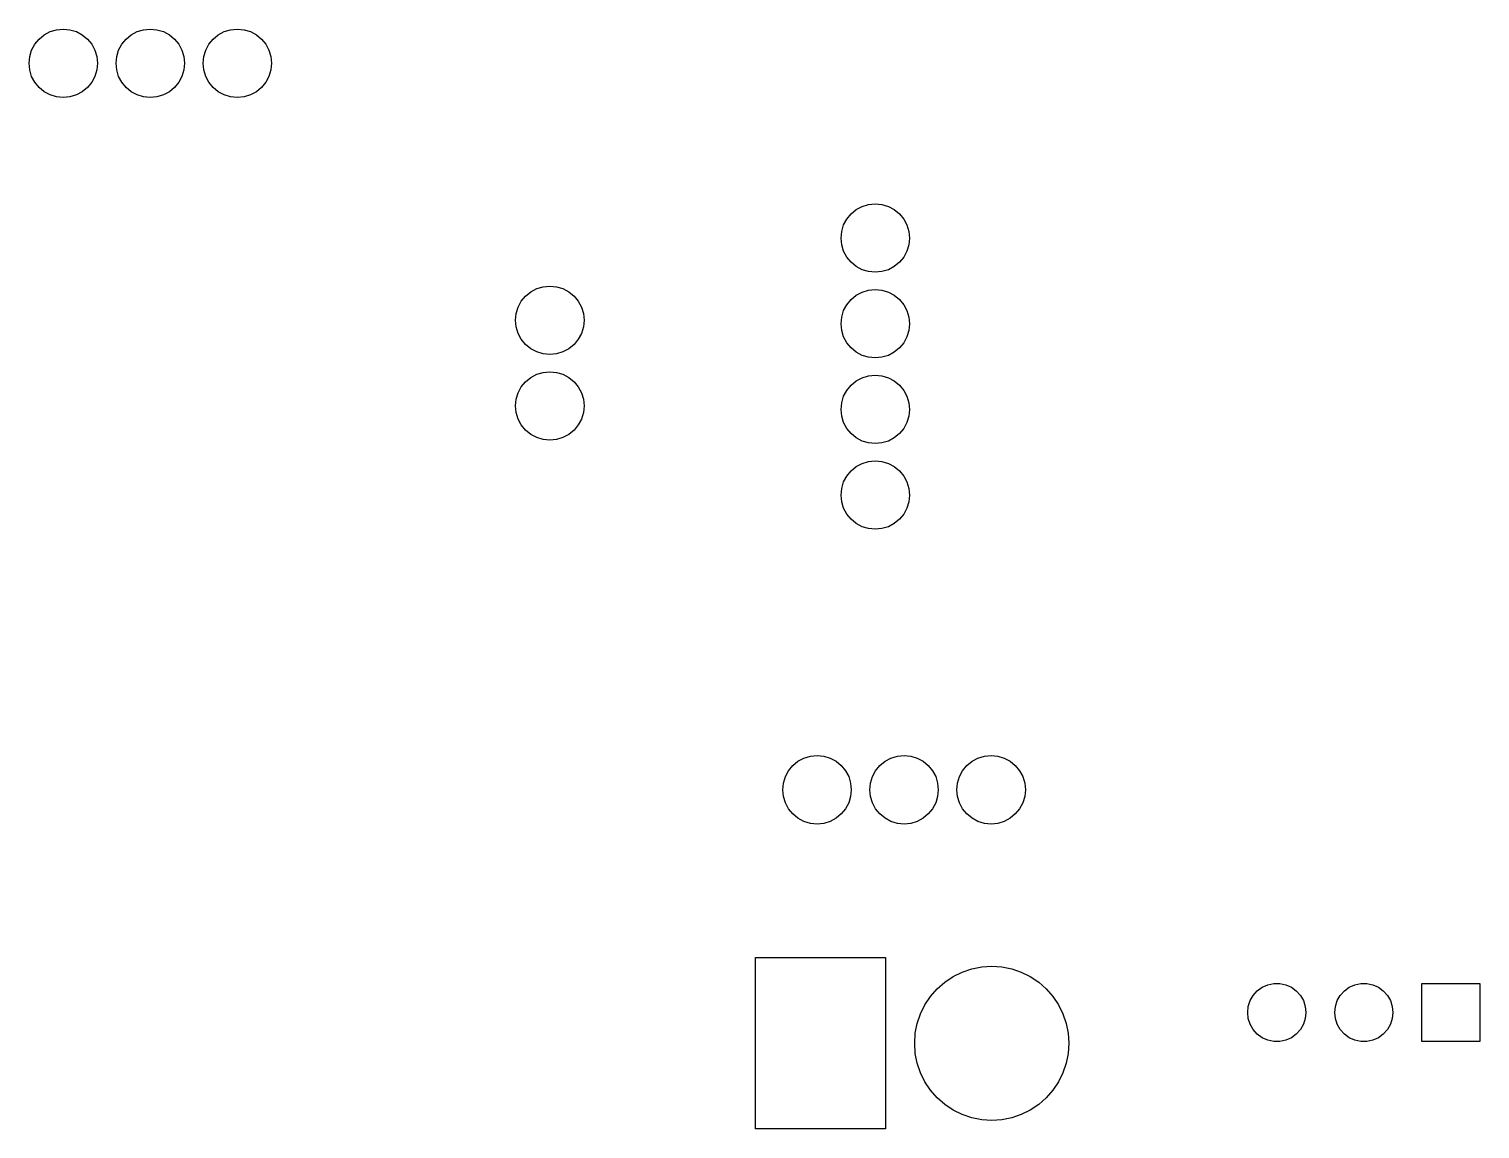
# Model space of a CAD drawing. Extents: x 62 to 248, y -139 to -64.
# Drawn here: x 156 to 198.35, y -104.4 to -72.3 of the extents above; entities that cross this region are included whole.
import ezdxf

# ---------------------------------------------------------------- set-up
doc = ezdxf.new("R2010")
doc.units = 0
doc.layers.add('BLACK', color=7, linetype='CONTINUOUS')

msp = doc.modelspace()

# ---------------------------------------------------------------- linework, layer by layer
at = {"layer": 'BLACK', "linetype": 'CONTINUOUS'}
for p, q in [((156.44443, -72.46853), (156.617317, -72.37612)), ((156.617317, -72.37612), (156.80491, -72.319215)), ((156.80491, -72.319215), (157, -72.3)), ((157, -72.3), (157.19509, -72.319215)), ((157.19509, -72.319215), (157.382683, -72.37612)), ((157.382683, -72.37612), (157.55557, -72.46853)), ((158.98443, -72.46853), (159.157317, -72.37612)), ((159.157317, -72.37612), (159.34491, -72.319215)), ((159.34491, -72.319215), (159.54, -72.3)), ((159.54, -72.3), (159.73509, -72.319215)), ((159.73509, -72.319215), (159.922683, -72.37612)), ((159.922683, -72.37612), (160.09557, -72.46853)), ((161.52443, -72.46853), (161.697317, -72.37612)), ((161.697317, -72.37612), (161.88491, -72.319215)), ((161.88491, -72.319215), (162.08, -72.3)), ((162.08, -72.3), (162.27509, -72.319215)), ((162.27509, -72.319215), (162.462683, -72.37612)), ((162.462683, -72.37612), (162.63557, -72.46853)), ((156.07612, -72.917317), (156.16853, -72.74443)), ((156.16853, -72.74443), (156.292893, -72.592893)), ((156.292893, -72.592893), (156.44443, -72.46853)), ((157.55557, -72.46853), (157.707107, -72.592893)), ((157.707107, -72.592893), (157.83147, -72.74443)), ((157.83147, -72.74443), (157.92388, -72.917317)), ((158.61612, -72.917317), (158.70853, -72.74443)), ((158.70853, -72.74443), (158.832893, -72.592893)), ((158.832893, -72.592893), (158.98443, -72.46853)), ((160.09557, -72.46853), (160.247107, -72.592893)), ((160.247107, -72.592893), (160.37147, -72.74443)), ((160.37147, -72.74443), (160.46388, -72.917317)), ((161.15612, -72.917317), (161.24853, -72.74443)), ((161.24853, -72.74443), (161.372893, -72.592893)), ((161.372893, -72.592893), (161.52443, -72.46853)), ((162.63557, -72.46853), (162.787107, -72.592893)), ((162.787107, -72.592893), (162.91147, -72.74443)), ((162.91147, -72.74443), (163.00388, -72.917317)), ((156, -73.3), (156.019215, -73.10491)), ((156.019215, -73.10491), (156.07612, -72.917317)), ((157.92388, -72.917317), (157.980785, -73.10491)), ((157.980785, -73.10491), (158, -73.3)), ((158.54, -73.3), (158.559215, -73.10491)), ((158.559215, -73.10491), (158.61612, -72.917317)), ((160.46388, -72.917317), (160.520785, -73.10491)), ((160.520785, -73.10491), (160.54, -73.3)), ((161.08, -73.3), (161.099215, -73.10491)), ((161.099215, -73.10491), (161.15612, -72.917317)), ((163.00388, -72.917317), (163.060785, -73.10491)), ((163.060785, -73.10491), (163.08, -73.3)), ((156.019215, -73.49509), (156, -73.3)), ((156.07612, -73.682683), (156.019215, -73.49509)), ((156.16853, -73.85557), (156.07612, -73.682683)), ((157.92388, -73.682683), (157.83147, -73.85557)), ((157.980785, -73.49509), (157.92388, -73.682683)), ((158, -73.3), (157.980785, -73.49509)), ((158.559215, -73.49509), (158.54, -73.3)), ((158.61612, -73.682683), (158.559215, -73.49509)), ((158.70853, -73.85557), (158.61612, -73.682683)), ((160.46388, -73.682683), (160.37147, -73.85557)), ((160.520785, -73.49509), (160.46388, -73.682683)), ((160.54, -73.3), (160.520785, -73.49509)), ((161.099215, -73.49509), (161.08, -73.3)), ((161.15612, -73.682683), (161.099215, -73.49509)), ((161.24853, -73.85557), (161.15612, -73.682683)), ((163.00388, -73.682683), (162.91147, -73.85557)), ((163.060785, -73.49509), (163.00388, -73.682683)), ((163.08, -73.3), (163.060785, -73.49509)), ((156.292893, -74.007107), (156.16853, -73.85557)), ((156.44443, -74.13147), (156.292893, -74.007107)), ((157.707107, -74.007107), (157.55557, -74.13147)), ((157.83147, -73.85557), (157.707107, -74.007107)), ((158.832893, -74.007107), (158.70853, -73.85557)), ((158.98443, -74.13147), (158.832893, -74.007107)), ((160.247107, -74.007107), (160.09557, -74.13147)), ((160.37147, -73.85557), (160.247107, -74.007107)), ((161.372893, -74.007107), (161.24853, -73.85557)), ((161.52443, -74.13147), (161.372893, -74.007107)), ((162.787107, -74.007107), (162.63557, -74.13147)), ((162.91147, -73.85557), (162.787107, -74.007107)), ((156.617317, -74.22388), (156.44443, -74.13147)), ((156.80491, -74.280785), (156.617317, -74.22388)), ((157, -74.3), (156.80491, -74.280785)), ((157.19509, -74.280785), (157, -74.3)), ((157.382683, -74.22388), (157.19509, -74.280785)), ((157.55557, -74.13147), (157.382683, -74.22388)), ((159.157317, -74.22388), (158.98443, -74.13147)), ((159.34491, -74.280785), (159.157317, -74.22388)), ((159.54, -74.3), (159.34491, -74.280785)), ((159.73509, -74.280785), (159.54, -74.3)), ((159.922683, -74.22388), (159.73509, -74.280785)), ((160.09557, -74.13147), (159.922683, -74.22388)), ((161.697317, -74.22388), (161.52443, -74.13147)), ((161.88491, -74.280785), (161.697317, -74.22388)), ((162.08, -74.3), (161.88491, -74.280785)), ((162.27509, -74.280785), (162.08, -74.3)), ((162.462683, -74.22388), (162.27509, -74.280785)), ((162.63557, -74.13147), (162.462683, -74.22388)), ((180.14443, -77.56853), (180.317317, -77.47612)), ((180.317317, -77.47612), (180.50491, -77.419215)), ((180.50491, -77.419215), (180.7, -77.4)), ((180.7, -77.4), (180.89509, -77.419215)), ((180.89509, -77.419215), (181.082683, -77.47612)), ((181.082683, -77.47612), (181.25557, -77.56853)), ((179.77612, -78.017317), (179.86853, -77.84443)), ((179.86853, -77.84443), (179.992893, -77.692893)), ((179.992893, -77.692893), (180.14443, -77.56853)), ((181.25557, -77.56853), (181.407107, -77.692893)), ((181.407107, -77.692893), (181.53147, -77.84443)), ((181.53147, -77.84443), (181.62388, -78.017317)), ((179.7, -78.4), (179.719215, -78.20491)), ((179.719215, -78.20491), (179.77612, -78.017317)), ((181.62388, -78.017317), (181.680785, -78.20491)), ((181.680785, -78.20491), (181.7, -78.4)), ((179.719215, -78.59509), (179.7, -78.4)), ((179.77612, -78.782683), (179.719215, -78.59509)), ((181.680785, -78.59509), (181.62388, -78.782683)), ((181.7, -78.4), (181.680785, -78.59509)), ((179.86853, -78.95557), (179.77612, -78.782683)), ((179.992893, -79.107107), (179.86853, -78.95557)), ((180.14443, -79.23147), (179.992893, -79.107107)), ((181.407107, -79.107107), (181.25557, -79.23147)), ((181.53147, -78.95557), (181.407107, -79.107107)), ((181.62388, -78.782683), (181.53147, -78.95557)), ((180.317317, -79.32388), (180.14443, -79.23147)), ((180.50491, -79.380785), (180.317317, -79.32388)), ((180.7, -79.4), (180.50491, -79.380785)), ((180.89509, -79.380785), (180.7, -79.4)), ((181.082683, -79.32388), (180.89509, -79.380785)), ((181.25557, -79.23147), (181.082683, -79.32388)), ((170.492893, -80.092893), (170.64443, -79.96853)), ((170.64443, -79.96853), (170.817317, -79.87612)), ((170.817317, -79.87612), (171.00491, -79.819215)), ((171.00491, -79.819215), (171.2, -79.8)), ((171.2, -79.8), (171.39509, -79.819215)), ((171.39509, -79.819215), (171.582683, -79.87612)), ((171.582683, -79.87612), (171.75557, -79.96853)), ((171.75557, -79.96853), (171.907107, -80.092893)), ((180.14443, -80.06853), (180.317317, -79.97612)), ((180.317317, -79.97612), (180.50491, -79.919215)), ((180.50491, -79.919215), (180.7, -79.9)), ((180.7, -79.9), (180.89509, -79.919215)), ((180.89509, -79.919215), (181.082683, -79.97612)), ((181.082683, -79.97612), (181.25557, -80.06853)), ((170.219215, -80.60491), (170.27612, -80.417317)), ((170.27612, -80.417317), (170.36853, -80.24443)), ((170.36853, -80.24443), (170.492893, -80.092893)), ((171.907107, -80.092893), (172.03147, -80.24443)), ((172.03147, -80.24443), (172.12388, -80.417317)), ((172.12388, -80.417317), (172.180785, -80.60491)), ((179.77612, -80.517317), (179.86853, -80.34443)), ((179.86853, -80.34443), (179.992893, -80.192893)), ((179.992893, -80.192893), (180.14443, -80.06853)), ((181.25557, -80.06853), (181.407107, -80.192893)), ((181.407107, -80.192893), (181.53147, -80.34443)), ((181.53147, -80.34443), (181.62388, -80.517317)), ((170.2, -80.8), (170.219215, -80.60491)), ((170.219215, -80.99509), (170.2, -80.8)), ((172.180785, -80.60491), (172.2, -80.8)), ((172.2, -80.8), (172.180785, -80.99509)), ((179.7, -80.9), (179.719215, -80.70491)), ((179.719215, -80.70491), (179.77612, -80.517317)), ((181.62388, -80.517317), (181.680785, -80.70491)), ((181.680785, -80.70491), (181.7, -80.9)), ((170.27612, -81.182683), (170.219215, -80.99509)), ((170.36853, -81.35557), (170.27612, -81.182683)), ((172.12388, -81.182683), (172.03147, -81.35557)), ((172.180785, -80.99509), (172.12388, -81.182683)), ((179.719215, -81.09509), (179.7, -80.9)), ((179.77612, -81.282683), (179.719215, -81.09509)), ((179.86853, -81.45557), (179.77612, -81.282683)), ((181.62388, -81.282683), (181.53147, -81.45557)), ((181.680785, -81.09509), (181.62388, -81.282683)), ((181.7, -80.9), (181.680785, -81.09509)), ((170.492893, -81.507107), (170.36853, -81.35557)), ((170.64443, -81.63147), (170.492893, -81.507107)), ((170.817317, -81.72388), (170.64443, -81.63147)), ((171.00491, -81.780785), (170.817317, -81.72388)), ((171.582683, -81.72388), (171.39509, -81.780785)), ((171.75557, -81.63147), (171.582683, -81.72388)), ((171.907107, -81.507107), (171.75557, -81.63147)), ((172.03147, -81.35557), (171.907107, -81.507107)), ((179.992893, -81.607107), (179.86853, -81.45557)), ((180.14443, -81.73147), (179.992893, -81.607107)), ((180.317317, -81.82388), (180.14443, -81.73147)), ((181.25557, -81.73147), (181.082683, -81.82388)), ((181.407107, -81.607107), (181.25557, -81.73147)), ((181.53147, -81.45557), (181.407107, -81.607107)), ((171.2, -81.8), (171.00491, -81.780785)), ((171.39509, -81.780785), (171.2, -81.8)), ((180.50491, -81.880785), (180.317317, -81.82388)), ((180.7, -81.9), (180.50491, -81.880785)), ((180.89509, -81.880785), (180.7, -81.9)), ((181.082683, -81.82388), (180.89509, -81.880785)), ((170.492893, -82.592893), (170.64443, -82.46853)), ((170.64443, -82.46853), (170.817317, -82.37612)), ((170.817317, -82.37612), (171.00491, -82.319215)), ((171.00491, -82.319215), (171.2, -82.3)), ((171.2, -82.3), (171.39509, -82.319215)), ((171.39509, -82.319215), (171.582683, -82.37612)), ((171.582683, -82.37612), (171.75557, -82.46853)), ((171.75557, -82.46853), (171.907107, -82.592893)), ((179.992893, -82.692893), (180.14443, -82.56853)), ((180.14443, -82.56853), (180.317317, -82.47612)), ((180.317317, -82.47612), (180.50491, -82.419215)), ((180.50491, -82.419215), (180.7, -82.4)), ((180.7, -82.4), (180.89509, -82.419215)), ((180.89509, -82.419215), (181.082683, -82.47612)), ((181.082683, -82.47612), (181.25557, -82.56853)), ((181.25557, -82.56853), (181.407107, -82.692893)), ((170.219215, -83.10491), (170.27612, -82.917317)), ((170.27612, -82.917317), (170.36853, -82.74443)), ((170.36853, -82.74443), (170.492893, -82.592893)), ((171.907107, -82.592893), (172.03147, -82.74443)), ((172.03147, -82.74443), (172.12388, -82.917317)), ((172.12388, -82.917317), (172.180785, -83.10491)), ((179.77612, -83.017317), (179.86853, -82.84443)), ((179.86853, -82.84443), (179.992893, -82.692893)), ((181.407107, -82.692893), (181.53147, -82.84443)), ((181.53147, -82.84443), (181.62388, -83.017317)), ((170.2, -83.3), (170.219215, -83.10491)), ((170.219215, -83.49509), (170.2, -83.3)), ((172.180785, -83.10491), (172.2, -83.3)), ((172.2, -83.3), (172.180785, -83.49509)), ((179.7, -83.4), (179.719215, -83.20491)), ((179.719215, -83.59509), (179.7, -83.4)), ((179.719215, -83.20491), (179.77612, -83.017317)), ((181.62388, -83.017317), (181.680785, -83.20491)), ((181.680785, -83.20491), (181.7, -83.4)), ((181.7, -83.4), (181.680785, -83.59509)), ((170.27612, -83.682683), (170.219215, -83.49509)), ((170.36853, -83.85557), (170.27612, -83.682683)), ((172.12388, -83.682683), (172.03147, -83.85557)), ((172.180785, -83.49509), (172.12388, -83.682683)), ((179.77612, -83.782683), (179.719215, -83.59509)), ((179.86853, -83.95557), (179.77612, -83.782683)), ((181.62388, -83.782683), (181.53147, -83.95557)), ((181.680785, -83.59509), (181.62388, -83.782683)), ((170.492893, -84.007107), (170.36853, -83.85557)), ((170.64443, -84.13147), (170.492893, -84.007107)), ((170.817317, -84.22388), (170.64443, -84.13147)), ((171.00491, -84.280785), (170.817317, -84.22388)), ((171.582683, -84.22388), (171.39509, -84.280785)), ((171.75557, -84.13147), (171.582683, -84.22388)), ((171.907107, -84.007107), (171.75557, -84.13147)), ((172.03147, -83.85557), (171.907107, -84.007107)), ((179.992893, -84.107107), (179.86853, -83.95557)), ((180.14443, -84.23147), (179.992893, -84.107107)), ((180.317317, -84.32388), (180.14443, -84.23147)), ((181.25557, -84.23147), (181.082683, -84.32388)), ((181.407107, -84.107107), (181.25557, -84.23147)), ((181.53147, -83.95557), (181.407107, -84.107107)), ((171.2, -84.3), (171.00491, -84.280785)), ((171.39509, -84.280785), (171.2, -84.3)), ((180.50491, -84.380785), (180.317317, -84.32388)), ((180.7, -84.4), (180.50491, -84.380785)), ((180.89509, -84.380785), (180.7, -84.4)), ((181.082683, -84.32388), (180.89509, -84.380785)), ((179.992893, -85.192893), (180.14443, -85.06853)), ((180.14443, -85.06853), (180.317317, -84.97612)), ((180.317317, -84.97612), (180.50491, -84.919215)), ((180.50491, -84.919215), (180.7, -84.9)), ((180.7, -84.9), (180.89509, -84.919215)), ((180.89509, -84.919215), (181.082683, -84.97612)), ((181.082683, -84.97612), (181.25557, -85.06853)), ((181.25557, -85.06853), (181.407107, -85.192893)), ((179.719215, -85.70491), (179.77612, -85.517317)), ((179.77612, -85.517317), (179.86853, -85.34443)), ((179.86853, -85.34443), (179.992893, -85.192893)), ((181.407107, -85.192893), (181.53147, -85.34443)), ((181.53147, -85.34443), (181.62388, -85.517317)), ((181.62388, -85.517317), (181.680785, -85.70491)), ((179.7, -85.9), (179.719215, -85.70491)), ((179.719215, -86.09509), (179.7, -85.9)), ((181.680785, -85.70491), (181.7, -85.9)), ((181.7, -85.9), (181.680785, -86.09509)), ((179.77612, -86.282683), (179.719215, -86.09509)), ((179.86853, -86.45557), (179.77612, -86.282683)), ((181.62388, -86.282683), (181.53147, -86.45557)), ((181.680785, -86.09509), (181.62388, -86.282683)), ((179.992893, -86.607107), (179.86853, -86.45557)), ((180.14443, -86.73147), (179.992893, -86.607107)), ((180.317317, -86.82388), (180.14443, -86.73147)), ((181.25557, -86.73147), (181.082683, -86.82388)), ((181.407107, -86.607107), (181.25557, -86.73147)), ((181.53147, -86.45557), (181.407107, -86.607107)), ((180.50491, -86.880785), (180.317317, -86.82388)), ((180.7, -86.9), (180.50491, -86.880785)), ((180.89509, -86.880785), (180.7, -86.9)), ((181.082683, -86.82388), (180.89509, -86.880785)), ((178.44443, -93.66853), (178.617317, -93.57612)), ((178.617317, -93.57612), (178.80491, -93.519215)), ((178.80491, -93.519215), (179, -93.5)), ((179, -93.5), (179.19509, -93.519215)), ((179.19509, -93.519215), (179.382683, -93.57612)), ((179.382683, -93.57612), (179.55557, -93.66853)), ((180.98443, -93.66853), (181.157317, -93.57612)), ((181.157317, -93.57612), (181.34491, -93.519215)), ((181.34491, -93.519215), (181.54, -93.5)), ((181.54, -93.5), (181.73509, -93.519215)), ((181.73509, -93.519215), (181.922683, -93.57612)), ((181.922683, -93.57612), (182.09557, -93.66853)), ((183.52443, -93.66853), (183.697317, -93.57612)), ((183.697317, -93.57612), (183.88491, -93.519215)), ((183.88491, -93.519215), (184.08, -93.5)), ((184.08, -93.5), (184.27509, -93.519215)), ((184.27509, -93.519215), (184.462683, -93.57612)), ((184.462683, -93.57612), (184.63557, -93.66853)), ((178.07612, -94.117317), (178.16853, -93.94443)), ((178.16853, -93.94443), (178.292893, -93.792893)), ((178.292893, -93.792893), (178.44443, -93.66853)), ((179.55557, -93.66853), (179.707107, -93.792893)), ((179.707107, -93.792893), (179.83147, -93.94443)), ((179.83147, -93.94443), (179.92388, -94.117317)), ((180.61612, -94.117317), (180.70853, -93.94443)), ((180.70853, -93.94443), (180.832893, -93.792893)), ((180.832893, -93.792893), (180.98443, -93.66853)), ((182.09557, -93.66853), (182.247107, -93.792893)), ((182.247107, -93.792893), (182.37147, -93.94443)), ((182.37147, -93.94443), (182.46388, -94.117317)), ((183.15612, -94.117317), (183.24853, -93.94443)), ((183.24853, -93.94443), (183.372893, -93.792893)), ((183.372893, -93.792893), (183.52443, -93.66853)), ((184.63557, -93.66853), (184.787107, -93.792893)), ((184.787107, -93.792893), (184.91147, -93.94443)), ((184.91147, -93.94443), (185.00388, -94.117317)), ((178, -94.5), (178.019215, -94.30491)), ((178.019215, -94.30491), (178.07612, -94.117317)), ((179.92388, -94.117317), (179.980785, -94.30491)), ((179.980785, -94.30491), (180, -94.5)), ((180.54, -94.5), (180.559215, -94.30491)), ((180.559215, -94.30491), (180.61612, -94.117317)), ((182.46388, -94.117317), (182.520785, -94.30491)), ((182.520785, -94.30491), (182.54, -94.5)), ((183.08, -94.5), (183.099215, -94.30491)), ((183.099215, -94.30491), (183.15612, -94.117317)), ((185.00388, -94.117317), (185.060785, -94.30491)), ((185.060785, -94.30491), (185.08, -94.5)), ((178.019215, -94.69509), (178, -94.5)), ((178.07612, -94.882683), (178.019215, -94.69509)), ((179.980785, -94.69509), (179.92388, -94.882683)), ((180, -94.5), (179.980785, -94.69509)), ((180.559215, -94.69509), (180.54, -94.5)), ((180.61612, -94.882683), (180.559215, -94.69509)), ((182.520785, -94.69509), (182.46388, -94.882683)), ((182.54, -94.5), (182.520785, -94.69509)), ((183.099215, -94.69509), (183.08, -94.5)), ((183.15612, -94.882683), (183.099215, -94.69509)), ((185.060785, -94.69509), (185.00388, -94.882683)), ((185.08, -94.5), (185.060785, -94.69509)), ((178.16853, -95.05557), (178.07612, -94.882683)), ((178.292893, -95.207107), (178.16853, -95.05557)), ((178.44443, -95.33147), (178.292893, -95.207107)), ((179.707107, -95.207107), (179.55557, -95.33147)), ((179.83147, -95.05557), (179.707107, -95.207107)), ((179.92388, -94.882683), (179.83147, -95.05557)), ((180.70853, -95.05557), (180.61612, -94.882683)), ((180.832893, -95.207107), (180.70853, -95.05557)), ((180.98443, -95.33147), (180.832893, -95.207107)), ((182.247107, -95.207107), (182.09557, -95.33147)), ((182.37147, -95.05557), (182.247107, -95.207107)), ((182.46388, -94.882683), (182.37147, -95.05557)), ((183.24853, -95.05557), (183.15612, -94.882683)), ((183.372893, -95.207107), (183.24853, -95.05557)), ((183.52443, -95.33147), (183.372893, -95.207107)), ((184.787107, -95.207107), (184.63557, -95.33147)), ((184.91147, -95.05557), (184.787107, -95.207107)), ((185.00388, -94.882683), (184.91147, -95.05557)), ((178.617317, -95.42388), (178.44443, -95.33147)), ((178.80491, -95.480785), (178.617317, -95.42388)), ((179, -95.5), (178.80491, -95.480785)), ((179.19509, -95.480785), (179, -95.5)), ((179.382683, -95.42388), (179.19509, -95.480785)), ((179.55557, -95.33147), (179.382683, -95.42388)), ((181.157317, -95.42388), (180.98443, -95.33147)), ((181.34491, -95.480785), (181.157317, -95.42388)), ((181.54, -95.5), (181.34491, -95.480785)), ((181.73509, -95.480785), (181.54, -95.5)), ((181.922683, -95.42388), (181.73509, -95.480785)), ((182.09557, -95.33147), (181.922683, -95.42388)), ((183.697317, -95.42388), (183.52443, -95.33147)), ((183.88491, -95.480785), (183.697317, -95.42388)), ((184.08, -95.5), (183.88491, -95.480785)), ((184.27509, -95.480785), (184.08, -95.5)), ((184.462683, -95.42388), (184.27509, -95.480785)), ((184.63557, -95.33147), (184.462683, -95.42388)), ((177.2, -104.4), (177.2, -99.4)), ((177.2, -99.4), (181, -99.4)), ((181, -99.4), (181, -104.4)), ((182.975, -99.951443), (183.238962, -99.821271)), ((183.238962, -99.821271), (183.517657, -99.726667)), ((183.517657, -99.726667), (183.806316, -99.669249)), ((183.806316, -99.669249), (184.1, -99.65)), ((184.1, -99.65), (184.393684, -99.669249)), ((184.393684, -99.669249), (184.682343, -99.726667)), ((184.682343, -99.726667), (184.961038, -99.821271)), ((184.961038, -99.821271), (185.225, -99.951443)), ((182.314955, -100.530287), (182.50901, -100.30901)), ((182.50901, -100.30901), (182.730287, -100.114955)), ((182.730287, -100.114955), (182.975, -99.951443)), ((185.225, -99.951443), (185.469713, -100.114955)), ((185.469713, -100.114955), (185.69099, -100.30901)), ((185.69099, -100.30901), (185.885045, -100.530287)), ((191.732336, -100.500383), (191.851239, -100.368327)), ((191.851239, -100.368327), (191.995, -100.263878)), ((191.995, -100.263878), (192.157336, -100.191602)), ((192.157336, -100.191602), (192.331151, -100.154656)), ((192.331151, -100.154656), (192.508849, -100.154656)), ((192.508849, -100.154656), (192.682664, -100.191602)), ((192.682664, -100.191602), (192.845, -100.263878)), ((192.845, -100.263878), (192.988761, -100.368327)), ((192.988761, -100.368327), (193.107664, -100.500383)), ((194.272336, -100.500383), (194.391239, -100.368327)), ((194.391239, -100.368327), (194.535, -100.263878)), ((194.535, -100.263878), (194.697336, -100.191602)), ((194.697336, -100.191602), (194.871151, -100.154656)), ((194.871151, -100.154656), (195.048849, -100.154656)), ((195.048849, -100.154656), (195.222664, -100.191602)), ((195.222664, -100.191602), (195.385, -100.263878)), ((195.385, -100.263878), (195.528761, -100.368327)), ((195.528761, -100.368327), (195.647664, -100.500383)), ((196.65, -101.85), (196.65, -100.15)), ((196.65, -100.15), (198.35, -100.15)), ((198.35, -100.15), (198.35, -101.85)), ((182.021271, -101.038962), (182.151443, -100.775)), ((182.151443, -100.775), (182.314955, -100.530287)), ((185.885045, -100.530287), (186.048557, -100.775)), ((186.048557, -100.775), (186.178729, -101.038962)), ((191.588575, -100.823275), (191.643486, -100.654274)), ((191.643486, -100.654274), (191.732336, -100.500383)), ((193.107664, -100.500383), (193.196514, -100.654274)), ((193.196514, -100.654274), (193.251425, -100.823275)), ((194.128575, -100.823275), (194.183486, -100.654274)), ((194.183486, -100.654274), (194.272336, -100.500383)), ((195.647664, -100.500383), (195.736514, -100.654274)), ((195.736514, -100.654274), (195.791425, -100.823275)), ((181.926667, -101.317657), (182.021271, -101.038962)), ((186.178729, -101.038962), (186.273333, -101.317657)), ((191.57, -101), (191.588575, -100.823275)), ((191.588575, -101.176725), (191.57, -101)), ((191.643486, -101.345726), (191.588575, -101.176725)), ((193.251425, -101.176725), (193.196514, -101.345726)), ((193.251425, -100.823275), (193.27, -101)), ((193.27, -101), (193.251425, -101.176725)), ((194.11, -101), (194.128575, -100.823275)), ((194.128575, -101.176725), (194.11, -101)), ((194.183486, -101.345726), (194.128575, -101.176725)), ((195.791425, -101.176725), (195.736514, -101.345726)), ((195.791425, -100.823275), (195.81, -101)), ((195.81, -101), (195.791425, -101.176725)), ((181.85, -101.9), (181.869249, -101.606316)), ((181.869249, -101.606316), (181.926667, -101.317657)), ((186.273333, -101.317657), (186.330751, -101.606316)), ((186.330751, -101.606316), (186.35, -101.9)), ((191.732336, -101.499617), (191.643486, -101.345726)), ((191.851239, -101.631673), (191.732336, -101.499617)), ((191.995, -101.736122), (191.851239, -101.631673)), ((192.988761, -101.631673), (192.845, -101.736122)), ((193.107664, -101.499617), (192.988761, -101.631673)), ((193.196514, -101.345726), (193.107664, -101.499617)), ((194.272336, -101.499617), (194.183486, -101.345726)), ((194.391239, -101.631673), (194.272336, -101.499617)), ((194.535, -101.736122), (194.391239, -101.631673)), ((195.528761, -101.631673), (195.385, -101.736122)), ((195.647664, -101.499617), (195.528761, -101.631673)), ((195.736514, -101.345726), (195.647664, -101.499617)), ((181.869249, -102.193684), (181.85, -101.9)), ((186.35, -101.9), (186.330751, -102.193684)), ((192.157336, -101.808398), (191.995, -101.736122)), ((192.331151, -101.845344), (192.157336, -101.808398)), ((192.508849, -101.845344), (192.331151, -101.845344)), ((192.682664, -101.808398), (192.508849, -101.845344)), ((192.845, -101.736122), (192.682664, -101.808398)), ((194.697336, -101.808398), (194.535, -101.736122)), ((194.871151, -101.845344), (194.697336, -101.808398)), ((195.048849, -101.845344), (194.871151, -101.845344)), ((195.222664, -101.808398), (195.048849, -101.845344)), ((195.385, -101.736122), (195.222664, -101.808398)), ((198.35, -101.85), (196.65, -101.85)), ((181.926667, -102.482343), (181.869249, -102.193684)), ((182.021271, -102.761038), (181.926667, -102.482343)), ((186.273333, -102.482343), (186.178729, -102.761038)), ((186.330751, -102.193684), (186.273333, -102.482343)), ((182.151443, -103.025), (182.021271, -102.761038)), ((186.178729, -102.761038), (186.048557, -103.025)), ((182.314955, -103.269713), (182.151443, -103.025)), ((182.50901, -103.49099), (182.314955, -103.269713)), ((185.885045, -103.269713), (185.69099, -103.49099)), ((186.048557, -103.025), (185.885045, -103.269713)), ((182.730287, -103.685045), (182.50901, -103.49099)), ((182.975, -103.848557), (182.730287, -103.685045)), ((185.469713, -103.685045), (185.225, -103.848557)), ((185.69099, -103.49099), (185.469713, -103.685045)), ((183.238962, -103.978729), (182.975, -103.848557)), ((183.517657, -104.073333), (183.238962, -103.978729)), ((183.806316, -104.130751), (183.517657, -104.073333)), ((184.1, -104.15), (183.806316, -104.130751)), ((184.393684, -104.130751), (184.1, -104.15)), ((184.682343, -104.073333), (184.393684, -104.130751)), ((184.961038, -103.978729), (184.682343, -104.073333)), ((185.225, -103.848557), (184.961038, -103.978729)), ((181, -104.4), (177.2, -104.4))]:
    msp.add_line(p, q, dxfattribs=at)

doc.saveas('drawing.dxf')
